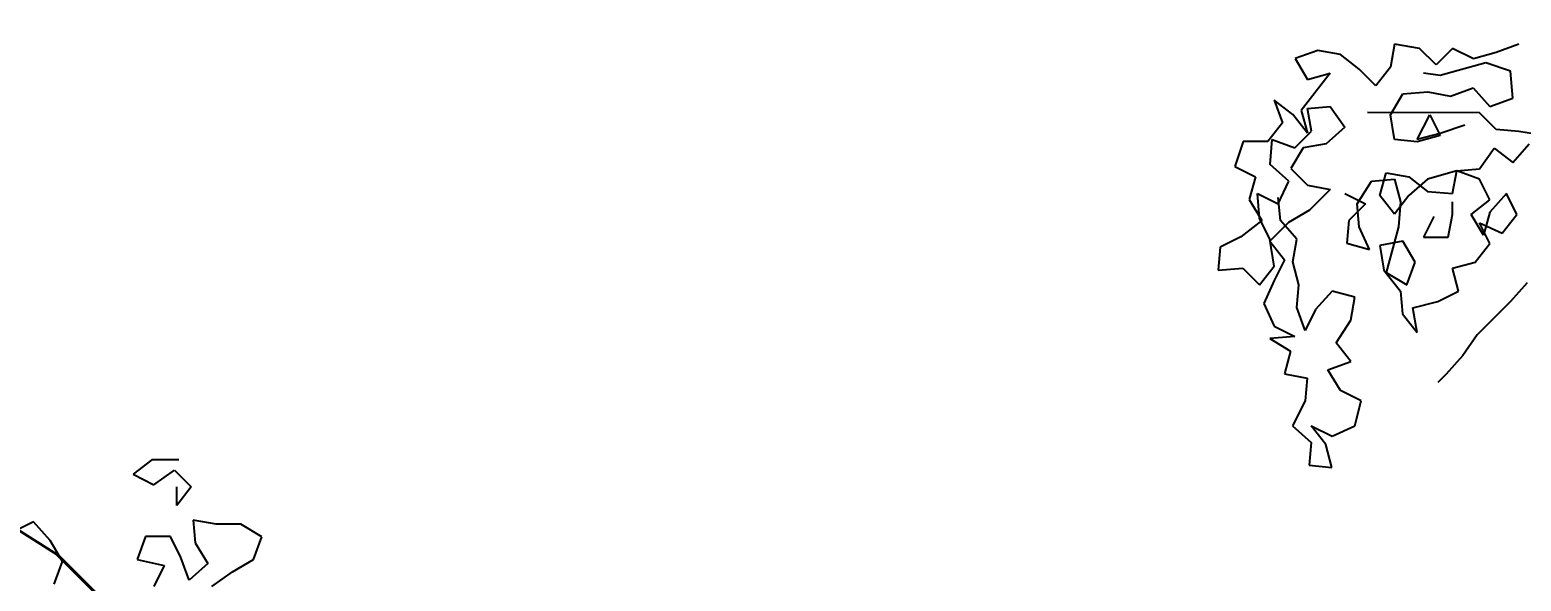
# Model space of a CAD drawing. Header units: millimetres. Extents: x 684983 to 685377, y 990360 to 990509.
# Drawn here: x 685004.719 to 685005.756, y 990444.625 to 990445.008 of the extents above; entities that cross this region are included whole.
import ezdxf

# ---------------------------------------------------------------- set-up
doc = ezdxf.new("R2010")
doc.units = ezdxf.units.MM
doc.layers.add('GRID LEVELS', color=7, linetype='Continuous', lineweight=13)
doc.layers.add('TEAK', color=7, linetype='Continuous')
doc.styles.get("Standard").update_dxf_attribs({"font": 'RomanS'})

# ---------------------------------------------------------------- blocks, each defined once
blk = doc.blocks.new('A$C25655A80')
at = {"color": 62}
for p, q in [((0.17688, 2.09548), (0.16822, 2.08876)), ((0.18937, 2.09547), (0.17688, 2.09548)), ((0.16822, 2.08876), (0.17783, 2.08394)), ((0.17783, 2.08394), (0.18744, 2.09066)), ((0.18744, 2.09066), (0.19513, 2.08296)), ((0.18839, 2.07432), (0.1884, 2.08297)), ((0.19513, 2.08296), (0.18839, 2.07432)), ((0.20665, 2.06565), (0.19608, 2.06758)), ((0.19608, 2.06758), (0.19703, 2.05701)), ((0.12205, 2.06669), (0.11244, 2.06189)), ((0.12974, 2.05803), (0.12205, 2.06669)), ((0.21818, 2.06564), (0.20665, 2.06565)), ((0.22779, 2.05986), (0.21818, 2.06564)), ((0.1355, 2.04841), (0.12974, 2.05803)), ((0.17396, 2.05991), (0.1701, 2.04934)), ((0.18549, 2.0599), (0.17396, 2.05991)), ((0.19029, 2.05028), (0.18549, 2.0599)), ((0.19703, 2.05701), (0.20279, 2.04739)), ((0.22394, 2.04929), (0.22779, 2.05986)), ((0.13164, 2.03784), (0.1355, 2.04841)), ((0.1701, 2.04934), (0.1826, 2.04644)), ((0.1826, 2.04644), (0.17778, 2.03684)), ((0.19413, 2.03971), (0.19029, 2.05028)), ((0.20279, 2.04739), (0.19413, 2.03971)), ((0.21432, 2.04353), (0.22394, 2.04929)), ((0.2047, 2.03681), (0.21432, 2.04353)), ((-0.76369, 1.64741), (-0.76562, 1.63684)), ((-0.75215, 1.64548), (-0.76369, 1.64741)), ((-0.74447, 1.63778), (-0.75215, 1.64548)), ((-0.73677, 1.64546), (-0.74447, 1.63778)), ((-0.72717, 1.64065), (-0.73677, 1.64546)), ((-0.70601, 1.64736), (-0.71659, 1.64352)), ((-0.79926, 1.64456), (-0.80984, 1.64072)), ((-0.80984, 1.64072), (-0.80408, 1.6311)), ((-0.78869, 1.64263), (-0.79926, 1.64456)), ((-0.78004, 1.63589), (-0.78869, 1.64263)), ((-0.7214, 1.63872), (-0.74255, 1.63297)), ((-0.71659, 1.64352), (-0.72717, 1.64065)), ((-0.70987, 1.63486), (-0.7214, 1.63872)), ((-0.7935, 1.63398), (-0.80698, 1.61669)), ((-0.80408, 1.6311), (-0.7935, 1.63398)), ((-0.77236, 1.62819), (-0.78004, 1.63589)), ((-0.76562, 1.63684), (-0.77236, 1.62819)), ((-0.74255, 1.63297), (-0.75024, 1.63394)), ((-0.70892, 1.62237), (-0.70987, 1.63486)), ((-0.75986, 1.62433), (-0.74833, 1.62529)), ((-0.74833, 1.62529), (-0.73776, 1.62335)), ((-0.73776, 1.62335), (-0.72718, 1.62719)), ((-0.72718, 1.62719), (-0.71949, 1.61853)), ((-0.81947, 1.62151), (-0.81563, 1.61093)), ((-0.81082, 1.61477), (-0.81947, 1.62151)), ((-0.80409, 1.61765), (-0.79352, 1.6186)), ((-0.79352, 1.6186), (-0.78679, 1.60898)), ((-0.76564, 1.61473), (-0.75986, 1.62433)), ((-0.71949, 1.61853), (-0.70892, 1.62237)), ((-0.81563, 1.61093), (-0.82237, 1.60228)), ((-0.8041, 1.60611), (-0.81082, 1.61477)), ((-0.80698, 1.61669), (-0.8041, 1.60611)), ((-0.80218, 1.60707), (-0.80409, 1.61765)), ((-0.7243, 1.61565), (-0.77621, 1.6157)), ((-0.76373, 1.60319), (-0.76564, 1.61473)), ((-0.75315, 1.60318), (-0.74738, 1.61471)), ((-0.74738, 1.61471), (-0.74258, 1.60509)), ((-0.71662, 1.60795), (-0.7243, 1.61565)), ((-0.80987, 1.59939), (-0.80218, 1.60707)), ((-0.78679, 1.60898), (-0.79545, 1.6013)), ((-0.74258, 1.60509), (-0.75316, 1.60222)), ((-0.74258, 1.60605), (-0.75315, 1.60318)), ((-0.73104, 1.60989), (-0.74258, 1.60605)), ((-0.70605, 1.60698), (-0.71662, 1.60795)), ((-0.69451, 1.60505), (-0.70605, 1.60698)), ((-0.8339, 1.60229), (-0.83776, 1.59076)), ((-0.82237, 1.60228), (-0.8339, 1.60229)), ((-0.82142, 1.59171), (-0.82045, 1.60324)), ((-0.82045, 1.60324), (-0.80987, 1.59939)), ((-0.80603, 1.59938), (-0.81181, 1.58978)), ((-0.79545, 1.6013), (-0.80603, 1.59938)), ((-0.75316, 1.60222), (-0.76373, 1.60319)), ((-0.72433, 1.5897), (-0.71759, 1.5993)), ((-0.71759, 1.5993), (-0.70894, 1.59257)), ((-0.70894, 1.59257), (-0.70125, 1.60121)), ((-0.83776, 1.59076), (-0.82815, 1.58595)), ((-0.81277, 1.58401), (-0.82142, 1.59171)), ((-0.82815, 1.58595), (-0.83105, 1.57537)), ((-0.81759, 1.57344), (-0.81277, 1.58401)), ((-0.81181, 1.58978), (-0.80412, 1.58208)), ((-0.78106, 1.57341), (-0.77432, 1.58397)), ((-0.77432, 1.58397), (-0.76375, 1.58492)), ((-0.77048, 1.57724), (-0.76759, 1.58781)), ((-0.76759, 1.58781), (-0.75702, 1.58588)), ((-0.76375, 1.58492), (-0.76087, 1.57435)), ((-0.75702, 1.58588), (-0.74837, 1.57914)), ((-0.74836, 1.58491), (-0.75702, 1.57723)), ((-0.7349, 1.58874), (-0.74836, 1.58491)), ((-0.73684, 1.57817), (-0.7349, 1.58874)), ((-0.7349, 1.58874), (-0.72433, 1.5897)), ((-0.72433, 1.58489), (-0.7349, 1.58874)), ((-0.71953, 1.57527), (-0.72433, 1.58489)), ((-0.8272, 1.57825), (-0.81759, 1.57344)), ((-0.82625, 1.56672), (-0.8272, 1.57825)), ((-0.81663, 1.56575), (-0.81759, 1.57632)), ((-0.80412, 1.58208), (-0.79355, 1.58015)), ((-0.79355, 1.58015), (-0.80317, 1.57054)), ((-0.78682, 1.57822), (-0.77721, 1.5734)), ((-0.76376, 1.56858), (-0.77048, 1.57724)), ((-0.75702, 1.57723), (-0.76376, 1.56858)), ((-0.74837, 1.57914), (-0.73684, 1.57817)), ((-0.71184, 1.57815), (-0.71954, 1.5695)), ((-0.70704, 1.56853), (-0.71184, 1.57815)), ((-0.83105, 1.57537), (-0.82529, 1.56576)), ((-0.80317, 1.57054), (-0.81279, 1.56478)), ((-0.77721, 1.5734), (-0.78491, 1.56572)), ((-0.78011, 1.56283), (-0.78106, 1.57341)), ((-0.76087, 1.57435), (-0.76184, 1.56281)), ((-0.73684, 1.56856), (-0.73684, 1.57433)), ((-0.72819, 1.56855), (-0.71953, 1.57527)), ((-0.71954, 1.5695), (-0.72243, 1.55893)), ((-0.82529, 1.56576), (-0.83491, 1.55807)), ((-0.82145, 1.5571), (-0.82625, 1.56672)), ((-0.81279, 1.56478), (-0.82145, 1.55614)), ((-0.80895, 1.55709), (-0.81663, 1.56575)), ((-0.78491, 1.56572), (-0.78588, 1.55514)), ((-0.77531, 1.55225), (-0.78011, 1.56283)), ((-0.76184, 1.56281), (-0.76763, 1.54167)), ((-0.7455, 1.5676), (-0.75031, 1.558)), ((-0.73878, 1.55799), (-0.73684, 1.56856)), ((-0.72243, 1.55893), (-0.72819, 1.56855)), ((-0.72435, 1.5647), (-0.71378, 1.55989)), ((-0.71955, 1.55508), (-0.72435, 1.5647)), ((-0.71378, 1.55989), (-0.70704, 1.56853)), ((-0.83491, 1.55807), (-0.84452, 1.55328)), ((-0.81954, 1.5446), (-0.82145, 1.5571)), ((-0.82145, 1.55614), (-0.81473, 1.54748)), ((-0.81088, 1.54652), (-0.80895, 1.55709)), ((-0.75993, 1.55608), (-0.7705, 1.55417)), ((-0.75417, 1.54646), (-0.75993, 1.55608)), ((-0.75031, 1.558), (-0.73878, 1.55799)), ((-0.84452, 1.55328), (-0.84549, 1.5427)), ((-0.78588, 1.55514), (-0.77531, 1.55225)), ((-0.7705, 1.55417), (-0.76859, 1.54263)), ((-0.72629, 1.54644), (-0.71955, 1.55508)), ((-0.84549, 1.5427), (-0.83396, 1.54365)), ((-0.83396, 1.54365), (-0.82628, 1.53596)), ((-0.82628, 1.53596), (-0.81954, 1.5446)), ((-0.81473, 1.54748), (-0.81954, 1.53787)), ((-0.80801, 1.53594), (-0.81088, 1.54652)), ((-0.76859, 1.54263), (-0.76091, 1.53301)), ((-0.75802, 1.53589), (-0.75417, 1.54646)), ((-0.73687, 1.54356), (-0.72629, 1.54644)), ((-0.73399, 1.53299), (-0.73687, 1.54356)), ((-0.81954, 1.53787), (-0.82436, 1.5273)), ((-0.80898, 1.52537), (-0.80801, 1.53594)), ((-0.76763, 1.54167), (-0.75802, 1.53589)), ((-0.70227, 1.5368), (-0.70996, 1.52816)), ((-0.79263, 1.53304), (-0.80033, 1.5244)), ((-0.78206, 1.53015), (-0.79263, 1.53304)), ((-0.78399, 1.51957), (-0.78206, 1.53015)), ((-0.76091, 1.53301), (-0.75996, 1.52244)), ((-0.75515, 1.52532), (-0.74361, 1.52819)), ((-0.74361, 1.52819), (-0.73399, 1.53299)), ((-0.70996, 1.52816), (-0.72536, 1.51279)), ((-0.82436, 1.5273), (-0.81956, 1.51672)), ((-0.80515, 1.51479), (-0.80898, 1.52537)), ((-0.80033, 1.5244), (-0.80515, 1.51479)), ((-0.75996, 1.52244), (-0.75324, 1.51378)), ((-0.75324, 1.51378), (-0.75515, 1.52532)), ((-0.81956, 1.51672), (-0.80995, 1.51191)), ((-0.79073, 1.50901), (-0.78399, 1.51957)), ((-0.80995, 1.51191), (-0.82149, 1.51096)), ((-0.82149, 1.51096), (-0.81188, 1.50518)), ((-0.78401, 1.50035), (-0.79073, 1.50901)), ((-0.72536, 1.51279), (-0.7321, 1.50319)), ((-0.81188, 1.50518), (-0.81478, 1.49461)), ((-0.79459, 1.49651), (-0.78401, 1.50035)), ((-0.7321, 1.50319), (-0.7398, 1.49454)), ((-0.81478, 1.49461), (-0.8042, 1.49268)), ((-0.78883, 1.48689), (-0.79459, 1.49651)), ((-0.7398, 1.49454), (-0.74364, 1.4907)), ((-0.8042, 1.49268), (-0.80518, 1.4821)), ((-0.77922, 1.48208), (-0.78883, 1.48689)), ((-0.80518, 1.4821), (-0.81095, 1.47057)), ((-0.78212, 1.47055), (-0.77922, 1.48208)), ((-0.81095, 1.47057), (-0.80231, 1.46287)), ((-0.8023, 1.47057), (-0.79269, 1.46575)), ((-0.79558, 1.46191), (-0.8023, 1.47057)), ((-0.79269, 1.46575), (-0.78212, 1.47055)), ((-0.80231, 1.46287), (-0.80328, 1.4523)), ((-0.79271, 1.45133), (-0.79558, 1.46191)), ((-0.80328, 1.4523), (-0.79271, 1.45133))]:
    blk.add_line(p, q, dxfattribs=at)
blk = doc.blocks.new('TR')
blk.add_blockref('A$C25655A80', (0.01921, 0.01485, 1.34531))

msp = doc.modelspace()

# ---------------------------------------------------------------- block references
at = {"layer": 'TEAK', "xscale": 1.5, "yscale": 1.5, "zscale": 1.5}
for p in [(685006.785, 990442.505, 99.958), (685004.51, 990441.544, 99.872)]:
    msp.add_blockref('TR', p, dxfattribs=at)

# ---------------------------------------------------------------- texts
at = {"layer": 'GRID LEVELS', "width": 0.5}
for s, p in [('99.953', (685005.63, 990443.1578, 99.953)), ('99.908', (685003.63, 990443.1578, 99.9077))]:
    msp.add_text(s, height=0.8, rotation=45, dxfattribs=at).set_placement(p)

doc.saveas('drawing.dxf')
